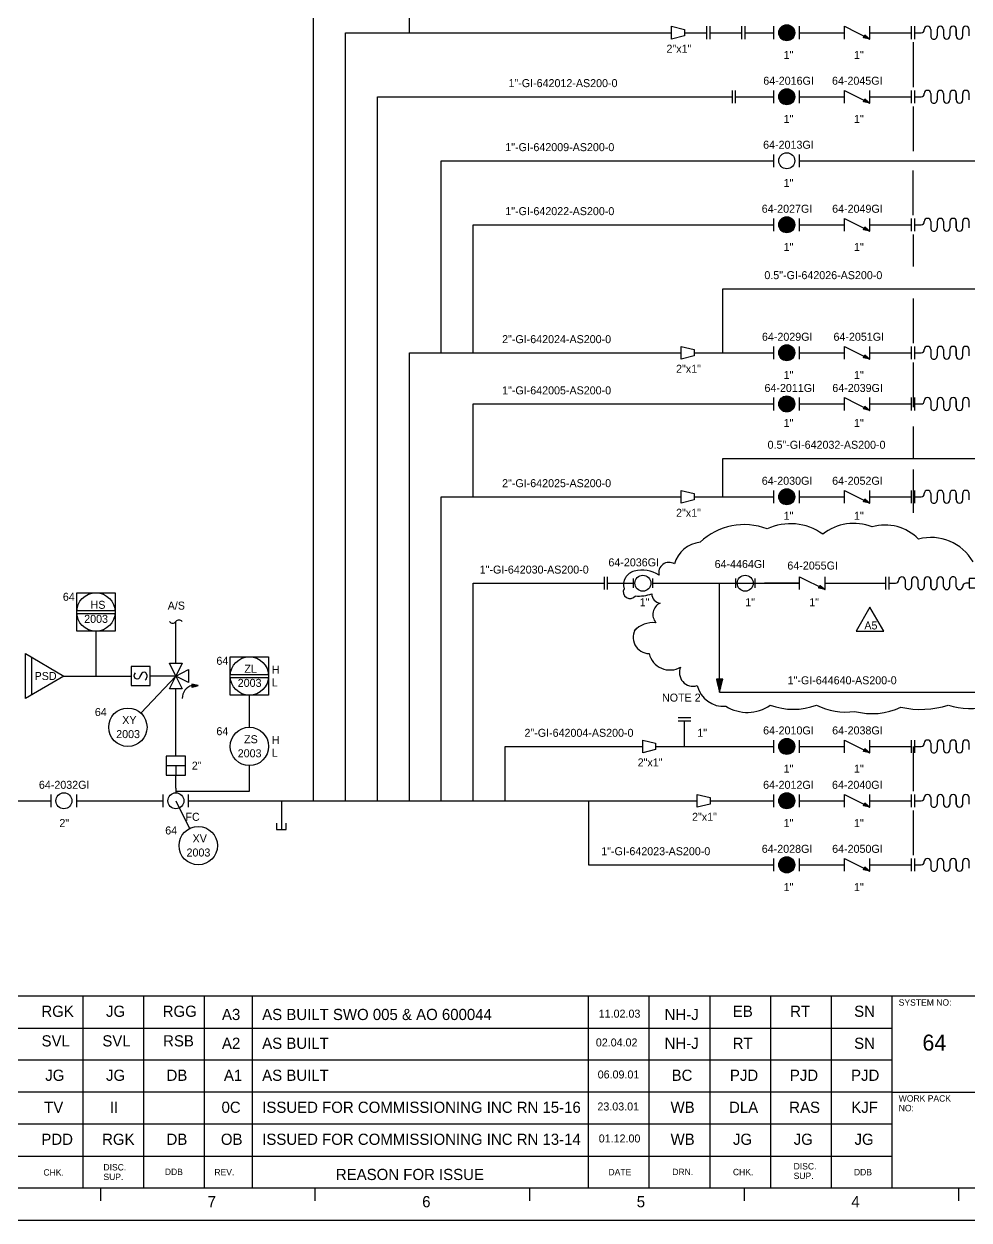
# Model space of a CAD drawing. Extents: x 0 to 840, y 0 to 594.
# Drawn here: x 336.5 to 632, y 0 to 373.8 of the extents above; entities that cross this region are included whole.
import ezdxf

# ---------------------------------------------------------------- set-up
doc = ezdxf.new("R2010")
doc.units = 0
for name, color, linetype in [('01-LIN-025-A', 7, 'Continuous'), ('08-LIN-050-A', 7, 'Continuous'), ('18-LIN-025-SP', 7, 'Continuous'), ('35-TXT-025', 7, 'Continuous'), ('36-TXT-035', 7, 'Continuous'), ('37-TXT-050', 7, 'Continuous'), ('39-TXT-100', 7, 'Continuous'), ('40-', 7, 'Continuous'), ('43-', 7, 'Continuous'), ('45-', 7, 'Continuous'), ('50-REV-035-TRNG', 7, 'Continuous'), ('51-REV-035-CLD', 7, 'Continuous')]:
    doc.layers.add(name, color=color, linetype=linetype)

msp = doc.modelspace()

# ---------------------------------------------------------------- linework, layer by layer
at = {"layer": '01-LIN-025-A'}
for p, q in [((539, 369), (539, 373)), ((539, 373), (543, 372)), ((543, 372), (543, 370)), ((550, 369), (550, 373)), ((551, 369), (551, 373)), ((561, 369), (561, 373)), ((562, 369), (562, 373)), ((571, 369), (571, 373)), ((579, 369), (579, 373)), ((593, 369), (593, 373)), ((593, 373), (601, 369)), ((598.98, 369.43), (599.42, 370.33)), ((599.03, 369.52), (599.38, 370.24)), ((599.07, 369.61), (599.33, 370.15)), ((599.11, 369.7), (599.29, 370.06)), ((599.29, 370.06), (601, 369)), ((599.33, 370.15), (601, 369)), ((599.38, 370.24), (601, 369)), ((599.42, 370.33), (601, 369)), ((601, 369), (601, 373)), ((614, 369), (614, 373)), ((615, 369), (615, 373)), ((615, 371), (616, 371)), ((616, 371), (617, 371)), ((620, 372), (620, 370)), ((622, 372), (622, 370)), ((624, 372), (624, 370)), ((626, 372), (626, 370)), ((628, 370), (628, 372)), ((628, 372), (628, 370)), ((630, 370), (630, 372)), ((632, 370), (632, 372)), ((543, 370), (539, 369)), ((601, 369), (598.98, 369.43)), ((601, 369), (599.03, 369.52)), ((601, 369), (599.07, 369.61)), ((601, 369), (599.11, 369.7)), ((599.2, 369.88), (599.25, 369.97)), ((601, 369), (599.2, 369.88)), ((614.5, 368), (614.5, 354)), ((558, 349), (558, 353)), ((559, 349), (559, 353)), ((571, 349), (571, 353)), ((579, 349), (579, 353)), ((593, 349), (593, 353)), ((593, 353), (601, 349)), ((601, 349), (601, 353)), ((614, 349), (614, 353)), ((615, 349), (615, 353)), ((620, 352), (620, 350)), ((622, 352), (622, 350)), ((624, 352), (624, 350)), ((626, 352), (626, 350)), ((628, 350), (628, 352)), ((628, 352), (628, 350)), ((630, 350), (630, 352)), ((632, 350), (632, 352)), ((598.98, 349.43), (599.42, 350.33)), ((601, 349), (598.98, 349.43)), ((599.03, 349.52), (599.38, 350.24)), ((601, 349), (599.03, 349.52)), ((599.07, 349.61), (599.33, 350.15)), ((601, 349), (599.07, 349.61)), ((599.11, 349.7), (599.29, 350.06)), ((601, 349), (599.11, 349.7)), ((599.2, 349.88), (599.25, 349.97)), ((601, 349), (599.2, 349.88)), ((599.29, 350.06), (601, 349)), ((599.33, 350.15), (601, 349)), ((599.38, 350.24), (601, 349)), ((599.42, 350.33), (601, 349)), ((614.5, 348), (614.5, 334)), ((615, 351), (616, 351)), ((616, 351), (617, 351)), ((571, 329), (571, 333)), ((579, 329), (579, 333)), ((614.5, 314), (614.5, 328)), ((571, 309), (571, 313)), ((579, 309), (579, 313)), ((593, 309), (593, 313)), ((593, 313), (601, 309)), ((598.98, 309.43), (599.42, 310.33)), ((599.03, 309.52), (599.38, 310.24)), ((599.38, 310.24), (601, 309)), ((599.42, 310.33), (601, 309)), ((601, 309), (601, 313)), ((614, 309), (614, 313)), ((615, 309), (615, 313)), ((615, 311), (616, 311)), ((616, 311), (617, 311)), ((620, 312), (620, 310)), ((622, 312), (622, 310)), ((624, 312), (624, 310)), ((626, 312), (626, 310)), ((628, 310), (628, 312)), ((628, 312), (628, 310)), ((630, 310), (630, 312)), ((632, 310), (632, 312)), ((601, 309), (598.98, 309.43)), ((601, 309), (599.03, 309.52)), ((599.07, 309.61), (599.33, 310.15)), ((601, 309), (599.07, 309.61)), ((599.11, 309.7), (599.29, 310.06)), ((601, 309), (599.11, 309.7)), ((599.2, 309.88), (599.25, 309.97)), ((601, 309), (599.2, 309.88)), ((599.29, 310.06), (601, 309)), ((599.33, 310.15), (601, 309)), ((614.5, 308), (614.5, 298)), ((614.5, 288), (614.5, 274)), ((542, 269), (542, 273)), ((542, 273), (546, 272)), ((571, 269), (571, 273)), ((579, 269), (579, 273)), ((593, 269), (593, 273)), ((593, 273), (601, 269)), ((601, 269), (601, 273)), ((614, 269), (614, 273)), ((615, 269), (615, 273)), ((546, 270), (542, 269)), ((546, 272), (546, 270)), ((598.98, 269.43), (599.42, 270.33)), ((601, 269), (598.98, 269.43)), ((599.03, 269.52), (599.38, 270.24)), ((601, 269), (599.03, 269.52)), ((599.07, 269.61), (599.33, 270.15)), ((601, 269), (599.07, 269.61)), ((599.11, 269.7), (599.29, 270.06)), ((601, 269), (599.11, 269.7)), ((599.2, 269.88), (599.25, 269.97)), ((601, 269), (599.2, 269.88)), ((599.29, 270.06), (601, 269)), ((599.33, 270.15), (601, 269)), ((599.38, 270.24), (601, 269)), ((599.42, 270.33), (601, 269)), ((615, 271), (616, 271)), ((616, 271), (617, 271)), ((620, 272), (620, 270)), ((622, 272), (622, 270)), ((624, 272), (624, 270)), ((626, 272), (626, 270)), ((628, 270), (628, 272)), ((628, 272), (628, 270)), ((630, 270), (630, 272)), ((632, 270), (632, 272)), ((614.5, 268), (614.5, 254)), ((571, 253), (571, 257)), ((579, 253), (579, 257)), ((593, 253), (593, 257)), ((593, 257), (601, 253)), ((598.98, 253.43), (599.42, 254.33)), ((599.03, 253.52), (599.38, 254.24)), ((599.38, 254.24), (601, 253)), ((599.42, 254.33), (601, 253)), ((601, 253), (601, 257)), ((614, 253), (614, 257)), ((615, 253), (615, 257)), ((615, 255), (616, 255)), ((616, 255), (617, 255)), ((620, 256), (620, 254)), ((622, 256), (622, 254)), ((624, 256), (624, 254)), ((626, 256), (626, 254)), ((628, 254), (628, 256)), ((628, 256), (628, 254)), ((630, 254), (630, 256)), ((632, 254), (632, 256)), ((601, 253), (598.98, 253.43)), ((601, 253), (599.03, 253.52)), ((599.07, 253.61), (599.33, 254.15)), ((601, 253), (599.07, 253.61)), ((599.11, 253.7), (599.29, 254.06)), ((601, 253), (599.11, 253.7)), ((599.2, 253.88), (599.25, 253.97)), ((601, 253), (599.2, 253.88)), ((599.29, 254.06), (601, 253)), ((599.33, 254.15), (601, 253)), ((614.5, 248), (614.5, 238)), ((614.5, 234.5), (614.5, 221)), ((542, 224), (542, 228)), ((542, 228), (546, 227)), ((571, 224), (571, 228)), ((579, 224), (579, 228)), ((593, 224), (593, 228)), ((593, 228), (601, 224)), ((601, 224), (601, 228)), ((614, 224), (614, 228)), ((615, 224), (615, 228)), ((546, 225), (542, 224)), ((546, 227), (546, 225)), ((598.98, 224.43), (599.42, 225.33)), ((601, 224), (598.98, 224.43)), ((599.03, 224.52), (599.38, 225.24)), ((601, 224), (599.03, 224.52)), ((599.07, 224.61), (599.33, 225.15)), ((601, 224), (599.07, 224.61)), ((599.11, 224.7), (599.29, 225.06)), ((601, 224), (599.11, 224.7)), ((599.2, 224.88), (599.25, 224.97)), ((601, 224), (599.2, 224.88)), ((599.29, 225.06), (601, 224)), ((599.33, 225.15), (601, 224)), ((599.38, 225.24), (601, 224)), ((599.42, 225.33), (601, 224)), ((615, 226), (616, 226)), ((616, 226), (617, 226)), ((620, 227), (620, 225)), ((622, 227), (622, 225)), ((624, 227), (624, 225)), ((626, 227), (626, 225)), ((628, 225), (628, 227)), ((628, 227), (628, 225)), ((630, 225), (630, 227)), ((632, 225), (632, 227)), ((518, 197), (518, 201)), ((519, 197), (519, 201)), ((579, 197), (579, 201)), ((579, 201), (587, 197)), ((584.98, 197.43), (585.42, 198.33)), ((585.03, 197.52), (585.38, 198.24)), ((585.07, 197.61), (585.33, 198.15)), ((585.33, 198.15), (587, 197)), ((585.38, 198.24), (587, 197)), ((585.42, 198.33), (587, 197)), ((587, 197), (587, 201)), ((606, 197), (606, 201)), ((607, 197), (607, 201)), ((607, 199), (608, 199)), ((608, 199), (609, 199)), ((612, 200), (612, 198)), ((614, 200), (614, 198)), ((616, 200), (616, 198)), ((618, 200), (618, 198)), ((620, 198), (620, 200)), ((620, 200), (620, 198)), ((622, 198), (622, 200)), ((624, 198), (624, 200)), ((626, 198), (626, 200)), ((628, 198), (628, 200)), ((632, 199), (631, 199)), ((635, 200.5), (632, 200.5)), ((632, 200.5), (632, 197.5)), ((632, 199), (632, 199)), ((353, 184), (353, 196)), ((353, 196), (365, 196)), ((365, 196), (365, 184)), ((587, 197), (584.98, 197.43)), ((587, 197), (585.03, 197.52)), ((587, 197), (585.07, 197.61)), ((585.11, 197.7), (585.29, 198.06)), ((587, 197), (585.11, 197.7)), ((585.2, 197.88), (585.25, 197.97)), ((587, 197), (585.2, 197.88)), ((585.29, 198.06), (587, 197)), ((632, 197.5), (635, 197.5)), ((353, 190.5), (365, 190.5)), ((353, 189.5), (365, 189.5)), ((365, 184), (353, 184)), ((339, 164.2), (339, 175.8)), ((401, 164), (401, 176)), ((401, 176), (413, 176)), ((413, 176), (413, 164)), ((376, 173), (370, 173)), ((370, 173), (370, 167)), ((376, 167), (376, 173)), ((384, 170), (382, 174)), ((382, 174), (386, 174)), ((386, 174), (384, 170)), ((384, 170), (388, 172)), ((388, 172), (388, 168)), ((371, 170), (371.1, 170.5)), ((371.3, 169.2), (371, 170)), ((371.1, 170.5), (371.4, 171)), ((371.9, 169), (371.3, 169.2)), ((372.3, 169.1), (371.9, 169)), ((372.6, 169.4), (372.3, 169.1)), ((372.7, 169.8), (372.6, 169.4)), ((373.4, 170.9), (372.7, 169.8)), ((384, 170), (373.1, 158.38)), ((373.7, 171.1), (373.4, 170.9)), ((374.1, 171.2), (373.7, 171.1)), ((374.5, 171.1), (374.1, 171.2)), ((374.4, 168.8), (374.7, 169)), ((374.7, 170.9), (374.5, 171.1)), ((375, 170.2), (374.7, 170.9)), ((374.7, 169), (375, 169.8)), ((375, 169.8), (375, 170.2)), ((380, 170), (376, 170)), ((380, 170), (379.9, 170)), ((380, 170), (379.9, 170)), ((384, 170), (380, 170)), ((382, 166), (384, 170)), ((388, 168), (384, 170)), ((384, 170), (386, 166)), ((401, 170.5), (413, 170.5)), ((401, 169.5), (413, 169.5)), ((553.01, 168.96), (554.59, 167.38)), ((553.06, 168.77), (554.57, 167.26)), ((553.1, 168.59), (554.54, 167.15)), ((553.11, 169), (554.62, 167.49)), ((553.15, 168.4), (554.51, 167.04)), ((553.2, 168.21), (554.48, 166.92)), ((553.26, 169), (554.65, 167.6)), ((553.4, 169), (554.68, 167.72)), ((553.54, 169), (554.71, 167.83)), ((553.68, 169), (554.74, 167.94)), ((553.82, 169), (554.76, 168.06)), ((553.96, 169), (554.79, 168.17)), ((554.1, 169), (554.82, 168.28)), ((554.24, 169), (554.85, 168.4)), ((554.39, 169), (554.88, 168.51)), ((554.53, 169), (554.9, 168.62)), ((554.67, 169), (554.93, 168.73)), ((554.81, 169), (554.96, 168.85)), ((554.95, 169), (554.99, 168.96)), ((370, 167), (376, 167)), ((386, 166), (382, 166)), ((389, 167.49), (389.02, 167.5)), ((389, 167.45), (389.07, 167.48)), ((389, 167.41), (389.11, 167.47)), ((389, 167.38), (389.16, 167.46)), ((389, 167.34), (389.21, 167.45)), ((389, 167.31), (389.26, 167.44)), ((389, 167.27), (389.3, 167.42)), ((389, 167.24), (389.35, 167.41)), ((389, 167.2), (389.4, 167.4)), ((389, 167.17), (389.44, 167.39)), ((389, 167.13), (389.49, 167.38)), ((389, 167.1), (389.54, 167.37)), ((389, 167.06), (389.59, 167.35)), ((389, 167.03), (389.63, 167.34)), ((389, 166.99), (389.68, 167.33)), ((389, 166.96), (389.73, 167.32)), ((389, 166.92), (389.77, 167.31)), ((389, 166.88), (389.82, 167.3)), ((389, 166.85), (389.87, 167.28)), ((389, 166.81), (389.91, 167.27)), ((389, 166.78), (389.96, 167.26)), ((389, 166.74), (390.01, 167.25)), ((389, 166.71), (390.06, 167.24)), ((389, 166.67), (390.1, 167.22)), ((389, 166.64), (390.15, 167.21)), ((389, 166.6), (390.2, 167.2)), ((389, 166.57), (390.24, 167.19)), ((389, 166.53), (390.29, 167.18)), ((389.02, 166.5), (390.34, 167.17)), ((389.16, 166.54), (390.39, 167.15)), ((389.3, 166.57), (390.43, 167.14)), ((389.44, 166.61), (390.48, 167.13)), ((389.58, 166.65), (390.53, 167.12)), ((389.73, 166.68), (390.57, 167.11)), ((389.87, 166.72), (390.62, 167.09)), ((390.01, 166.75), (390.67, 167.08)), ((390.15, 166.79), (390.72, 167.07)), ((390.29, 166.82), (390.76, 167.06)), ((390.43, 166.86), (390.81, 167.05)), ((390.57, 166.89), (390.86, 167.03)), ((390.72, 166.93), (390.9, 167.02)), ((390.86, 166.97), (390.95, 167.01)), ((553.24, 168.02), (554.45, 166.81)), ((553.29, 167.83), (554.42, 166.7)), ((553.34, 167.64), (554.4, 166.58)), ((553.39, 167.45), (554.37, 166.47)), ((553.43, 167.26), (554.34, 166.36)), ((553.48, 167.08), (554.31, 166.24)), ((553.53, 166.89), (554.28, 166.13)), ((553.57, 166.7), (554.26, 166.02)), ((553.62, 166.51), (554.23, 165.9)), ((553.67, 166.32), (554.2, 165.79)), ((553.72, 166.13), (554.17, 165.68)), ((553.76, 165.94), (554.14, 165.57)), ((553.81, 165.76), (554.11, 165.45)), ((553.86, 165.57), (554.09, 165.34)), ((553.91, 165.38), (554.06, 165.23)), ((553.95, 165.19), (554.03, 165.11)), ((413, 164), (401, 164)), ((541, 157), (545, 157)), ((541, 156), (545, 156)), ((530, 146), (530, 150)), ((530, 150), (534, 149)), ((571, 146), (571, 150)), ((579, 146), (579, 150)), ((593, 146), (593, 150)), ((593, 150), (601, 146)), ((601, 146), (601, 150)), ((614, 146), (614, 150)), ((615, 146), (615, 150)), ((534, 147), (530, 146)), ((534, 149), (534, 147)), ((598.98, 146.43), (599.42, 147.33)), ((601, 146), (598.98, 146.43)), ((599.03, 146.52), (599.38, 147.24)), ((601, 146), (599.03, 146.52)), ((599.07, 146.61), (599.33, 147.15)), ((601, 146), (599.07, 146.61)), ((599.11, 146.7), (599.29, 147.06)), ((601, 146), (599.11, 146.7)), ((599.2, 146.88), (599.25, 146.97)), ((601, 146), (599.2, 146.88)), ((599.29, 147.06), (601, 146)), ((599.33, 147.15), (601, 146)), ((599.38, 147.24), (601, 146)), ((599.42, 147.33), (601, 146)), ((614.5, 148), (614.5, 134)), ((615, 148), (616, 148)), ((616, 148), (617, 148)), ((620, 149), (620, 147)), ((622, 149), (622, 147)), ((624, 149), (624, 147)), ((626, 149), (626, 147)), ((628, 147), (628, 149)), ((628, 149), (628, 147)), ((630, 147), (630, 149)), ((632, 147), (632, 149)), ((387, 145), (381, 145)), ((381, 145), (381, 139)), ((387, 139), (387, 145)), ((381, 142), (387, 142)), ((381, 139), (387, 139)), ((384, 142), (384, 139)), ((384, 135), (384, 139)), ((384, 135), (384, 135.1)), ((384, 135), (384, 135.1)), ((384, 135), (384, 133.5)), ((345, 129), (345, 133)), ((353, 129), (353, 133)), ((380, 129), (380, 133)), ((384, 131), (388.32, 122.37)), ((388, 129), (388, 133)), ((547, 129), (547, 133)), ((547, 133), (551, 132)), ((551, 132), (551, 130)), ((571, 129), (571, 133)), ((579, 129), (579, 133)), ((593, 129), (593, 133)), ((593, 133), (601, 129)), ((601, 129), (601, 133)), ((614, 129), (614, 133)), ((615, 129), (615, 133)), ((615, 131), (616, 131)), ((616, 131), (617, 131)), ((620, 132), (620, 130)), ((622, 132), (622, 130)), ((624, 132), (624, 130)), ((626, 132), (626, 130)), ((628, 130), (628, 132)), ((628, 132), (628, 130)), ((630, 130), (630, 132)), ((632, 130), (632, 132)), ((551, 130), (547, 129)), ((598.98, 129.43), (599.42, 130.33)), ((601, 129), (598.98, 129.43)), ((599.03, 129.52), (599.38, 130.24)), ((601, 129), (599.03, 129.52)), ((599.07, 129.61), (599.33, 130.15)), ((601, 129), (599.07, 129.61)), ((599.11, 129.7), (599.29, 130.06)), ((601, 129), (599.11, 129.7)), ((599.2, 129.88), (599.25, 129.97)), ((601, 129), (599.2, 129.88)), ((599.29, 130.06), (601, 129)), ((599.33, 130.15), (601, 129)), ((599.38, 130.24), (601, 129)), ((599.42, 130.33), (601, 129)), ((614.5, 128), (614.5, 114)), ((571, 109), (571, 113)), ((579, 109), (579, 113)), ((593, 109), (593, 113)), ((593, 113), (601, 109)), ((601, 109), (601, 113)), ((614, 109), (614, 113)), ((615, 109), (615, 113)), ((598.98, 109.43), (599.42, 110.33)), ((601, 109), (598.98, 109.43)), ((599.03, 109.52), (599.38, 110.24)), ((601, 109), (599.03, 109.52)), ((599.07, 109.61), (599.33, 110.15)), ((601, 109), (599.07, 109.61)), ((599.11, 109.7), (599.29, 110.06)), ((601, 109), (599.11, 109.7)), ((599.2, 109.88), (599.25, 109.97)), ((601, 109), (599.2, 109.88)), ((599.29, 110.06), (601, 109)), ((599.33, 110.15), (601, 109)), ((599.38, 110.24), (601, 109)), ((599.42, 110.33), (601, 109)), ((615, 111), (616, 111)), ((616, 111), (617, 111)), ((620, 112), (620, 110)), ((622, 112), (622, 110)), ((624, 112), (624, 110)), ((626, 112), (626, 110)), ((628, 110), (628, 112)), ((628, 112), (628, 110)), ((630, 110), (630, 112)), ((632, 110), (632, 112))]:
    msp.add_line(p, q, dxfattribs=at)
for points in [[(527, 200.5), (527, 197.5)], [(533, 200.5), (533, 197.5)], [(559, 200.5), (559, 197.5)], [(565, 200.5), (565, 197.5)], [(337, 177), (349, 170), (337, 163), (337, 177)], [(554, 165), (555, 169), (553, 169), (554, 165)], [(391, 167), (389, 167.5), (389, 166.5), (391, 167)], [(384, 134), (407, 134), (407, 142)], [(415.5, 124), (415.5, 122), (418.5, 122), (418.5, 124)]]:
    msp.add_lwpolyline(points, dxfattribs=at)
for centre, radius in [((575, 371), 2.5), ((575, 371), 2.4), ((575, 371), 2.2), ((575, 371), 2), ((575, 371), 1.8), ((575, 371), 1.6), ((575, 371), 1.4), ((575, 371), 1.2), ((575, 371), 1), ((575, 371), 0.8), ((575, 371), 0.6), ((575, 371), 0.4), ((575, 371), 0.2), ((575, 351), 2.5), ((575, 351), 2.4), ((575, 351), 2.2), ((575, 351), 2), ((575, 351), 1.8), ((575, 351), 1.6), ((575, 351), 1.4), ((575, 351), 1.2), ((575, 351), 1), ((575, 351), 0.8), ((575, 351), 0.6), ((575, 351), 0.4), ((575, 351), 0.2), ((575, 331), 2.5), ((575, 311), 2.5), ((575, 311), 2.4), ((575, 311), 2.2), ((575, 311), 2), ((575, 311), 1.8), ((575, 311), 1.6), ((575, 311), 1.4), ((575, 311), 1.2), ((575, 311), 1), ((575, 311), 0.8), ((575, 311), 0.6), ((575, 311), 0.4), ((575, 311), 0.2), ((575, 271), 2.5), ((575, 271), 2.4), ((575, 271), 2.2), ((575, 271), 2), ((575, 271), 1.8), ((575, 271), 1.6), ((575, 271), 1.4), ((575, 271), 1.2), ((575, 271), 1), ((575, 271), 0.8), ((575, 271), 0.6), ((575, 271), 0.4), ((575, 271), 0.2), ((575, 255), 2.5), ((575, 255), 2.4), ((575, 255), 2.2), ((575, 255), 2), ((575, 255), 1.8), ((575, 255), 1.6), ((575, 255), 1.4), ((575, 255), 1.2), ((575, 255), 1), ((575, 255), 0.8), ((575, 255), 0.6), ((575, 255), 0.4), ((575, 255), 0.2), ((575, 226), 2.5), ((575, 226), 2.4), ((575, 226), 2.2), ((575, 226), 2), ((575, 226), 1.8), ((575, 226), 1.6), ((575, 226), 1.4), ((575, 226), 1.2), ((575, 226), 1), ((575, 226), 0.8), ((575, 226), 0.6), ((575, 226), 0.4), ((575, 226), 0.2), ((530, 199), 2.5), ((562, 199), 2.5), ((359, 190), 6), ((407, 170), 6), ((369, 154), 6), ((407, 148), 6), ((575, 148), 2.5), ((575, 148), 2.4), ((575, 148), 2.2), ((575, 148), 2), ((575, 148), 1.8), ((575, 148), 1.6), ((575, 148), 1.4), ((575, 148), 1.2), ((575, 148), 1), ((575, 148), 0.8), ((575, 148), 0.6), ((575, 148), 0.4), ((575, 148), 0.2), ((349, 131), 2.5), ((384, 131), 2.5), ((575, 131), 2.5), ((575, 131), 2.4), ((575, 131), 2.2), ((575, 131), 2), ((575, 131), 1.8), ((575, 131), 1.6), ((575, 131), 1.4), ((575, 131), 1.2), ((575, 131), 1), ((575, 131), 0.8), ((575, 131), 0.6), ((575, 131), 0.4), ((575, 131), 0.2), ((391, 117), 6), ((575, 111), 2.5), ((575, 111), 2.4), ((575, 111), 2.2), ((575, 111), 2), ((575, 111), 1.8), ((575, 111), 1.6), ((575, 111), 1.4), ((575, 111), 1.2), ((575, 111), 1), ((575, 111), 0.8), ((575, 111), 0.6), ((575, 111), 0.4), ((575, 111), 0.2)]:
    msp.add_circle(centre, radius, dxfattribs=at)
for centre, radius, start, end in [((617, 372), 1, 269.9852, 0.0593), ((619, 372), 1, 0, 180), ((623, 372), 1, 0.0396, 180), ((627, 372), 1, 0, 180), ((631, 372), 1, 0, 180), ((621, 370), 1, 180, 0.0396), ((625, 370), 1, 180, 0), ((629, 370), 1, 180, 0), ((617, 352), 1, 269.9852, 0.0593), ((619, 352), 1, 0, 180), ((623, 352), 1, 0.0396, 180), ((627, 352), 1, 0, 180), ((631, 352), 1, 0, 180), ((621, 350), 1, 180, 0.0396), ((625, 350), 1, 180, 0), ((629, 350), 1, 180, 0), ((617, 312), 1, 269.9852, 0.0593), ((619, 312), 1, 0, 180), ((623, 312), 1, 0.0396, 180), ((627, 312), 1, 0, 180), ((631, 312), 1, 0, 180), ((621, 310), 1, 180, 0.0396), ((625, 310), 1, 180, 0), ((629, 310), 1, 180, 0), ((619, 272), 1, 0, 180), ((623, 272), 1, 0.0396, 180), ((627, 272), 1, 0, 180), ((631, 272), 1, 0, 180), ((617, 272), 1, 269.9852, 0.0593), ((621, 270), 1, 180, 0.0396), ((625, 270), 1, 180, 0), ((629, 270), 1, 180, 0), ((617, 256), 1, 269.9852, 0.0593), ((619, 256), 1, 0, 180), ((623, 256), 1, 0.0396, 180), ((627, 256), 1, 0, 180), ((631, 256), 1, 0, 180), ((621, 254), 1, 180, 0.0396), ((625, 254), 1, 180, 0), ((629, 254), 1, 180, 0), ((619, 227), 1, 0, 180), ((623, 227), 1, 0.0396, 180), ((627, 227), 1, 0, 180), ((631, 227), 1, 0, 180), ((617, 227), 1, 269.9852, 0.0593), ((621, 225), 1, 180, 0.0396), ((625, 225), 1, 180, 0), ((629, 225), 1, 180, 0), ((609, 200), 1, 269.9852, 0.0593), ((611, 200), 1, 0, 180), ((615, 200), 1, 0.0396, 180), ((619, 200), 1, 0, 180), ((623, 200), 1, 0, 180), ((627, 200), 1, 0, 180.0396), ((631, 198), 1, 89.9852, 180.0593), ((613, 198), 1, 180, 0.0396), ((617, 198), 1, 180, 0), ((621, 198), 1, 180, 0), ((625, 198), 1, 180.0396, 0), ((629, 198), 1, 180, 0), ((383, 187.75), 1.25, 216.8699, 323.1301), ((385, 186.25), 1.25, 36.8699, 143.1301), ((390, 163.13), 4, 104.4276, 181.8302), ((619, 149), 1, 0, 180), ((623, 149), 1, 0.0396, 180), ((627, 149), 1, 0, 180), ((631, 149), 1, 0, 180), ((617, 149), 1, 269.9852, 0.0593), ((621, 147), 1, 180, 0.0396), ((625, 147), 1, 180, 0), ((629, 147), 1, 180, 0), ((617, 132), 1, 269.9852, 0.0593), ((619, 132), 1, 0, 180), ((623, 132), 1, 0.0396, 180), ((627, 132), 1, 0, 180), ((631, 132), 1, 0, 180), ((621, 130), 1, 180, 0.0396), ((625, 130), 1, 180, 0), ((629, 130), 1, 180, 0), ((619, 112), 1, 0, 180), ((623, 112), 1, 0.0396, 180), ((627, 112), 1, 0, 180), ((631, 112), 1, 0, 180), ((617, 112), 1, 269.9852, 0.0593), ((621, 110), 1, 180, 0.0396), ((625, 110), 1, 180, 0), ((629, 110), 1, 180, 0)]:
    msp.add_arc(centre, radius, start, end, dxfattribs=at)
at = {"layer": '08-LIN-050-A'}
for p, q in [((457, 371), (539, 371)), ((543, 371), (550, 371)), ((551, 371), (561, 371)), ((562, 371), (571, 371)), ((579, 371), (593, 371)), ((601, 371), (614, 371)), ((559, 351), (571, 351)), ((579, 351), (593, 351)), ((601, 351), (614, 351)), ((579, 331), (640, 331)), ((579, 311), (593, 311)), ((601, 311), (614, 311)), ((467, 271), (477, 271)), ((477, 271), (542, 271)), ((546, 271), (555, 271)), ((555, 271), (571, 271)), ((579, 271), (593, 271)), ((601, 271), (614, 271)), ((579, 255), (593, 255)), ((601, 255), (614, 255)), ((477, 226), (542, 226)), ((546, 226), (555, 226)), ((555, 226), (571, 226)), ((579, 226), (593, 226)), ((601, 226), (614, 226)), ((519, 199), (527, 199)), ((533, 199), (579, 199)), ((554, 165), (554, 199)), ((579, 199), (568, 199)), ((587, 199), (606, 199)), ((587, 199), (587, 199)), ((554, 165), (693.19, 165)), ((543, 148), (543, 156)), ((534, 148), (543, 148)), ((543, 148), (571, 148)), ((579, 148), (593, 148)), ((601, 148), (614, 148)), ((328, 131), (345, 131)), ((353, 131), (380, 131)), ((388, 131), (417, 131)), ((417, 131), (427, 131)), ((417, 131), (417, 122)), ((427, 131), (437, 131)), ((437, 131), (447, 131)), ((447, 131), (457, 131)), ((457, 131), (467, 131)), ((467, 131), (477, 131)), ((477, 131), (487, 131)), ((487, 131), (513, 131)), ((513, 131), (547, 131)), ((551, 131), (571, 131)), ((579, 131), (593, 131)), ((601, 131), (614, 131)), ((579, 111), (593, 111)), ((601, 111), (614, 111))]:
    msp.add_line(p, q, dxfattribs=at)
for points in [[(427, 131), (427, 411), (447, 411)], [(457, 371), (457, 391), (558, 391)], [(437, 131), (437, 371), (457, 371)], [(447, 131), (447, 351), (558, 351)], [(467, 271), (467, 331), (571, 331)], [(477, 271), (477, 311), (571, 311)], [(555, 271), (555, 291), (640, 291)], [(457, 131), (457, 271), (467, 271)], [(477, 226), (477, 255), (571, 255)], [(555, 226), (555, 238), (640, 238)], [(467, 131), (467, 226), (477, 226)], [(477, 131), (477, 199), (518, 199)], [(487, 131), (487, 148), (530, 148)], [(513, 131), (513, 111), (571, 111)]]:
    msp.add_lwpolyline(points, dxfattribs=at)
at = {"layer": '18-LIN-025-SP'}
for p, q in [((384, 174), (384, 187)), ((359, 184), (359, 170)), ((349, 170), (370, 170)), ((384, 145), (384, 166)), ((407, 154), (407, 164))]:
    msp.add_line(p, q, dxfattribs=at)
at = {"layer": '43-'}
msp.add_line((25, 60), (608, 60), dxfattribs=at)
msp.add_lwpolyline([(0, 594), (0, 0), (840, 0), (840, 594)], close=True, dxfattribs=at)
for points in [[(355, 10), (355, 70)], [(374, 10), (374, 70)], [(408, 10), (408, 70)], [(513, 10), (513, 70)], [(532, 10), (532, 70)], [(551, 10), (551, 70)], [(570, 10), (570, 70)], [(589, 10), (589, 70)], [(608, 50), (25, 50)], [(608, 40), (25, 40)], [(608, 30), (25, 30)], [(360.4, 10), (360.4, 6)], [(427.48, 10), (427.48, 6)], [(494.56, 10), (494.56, 6)], [(561.64, 10), (561.64, 6)], [(628.72, 10), (628.72, 6)]]:
    msp.add_lwpolyline(points, dxfattribs=at)
at = {"layer": '45-'}
for p, q in [((830, 70), (25, 70)), ((25, 20), (608, 20))]:
    msp.add_line(p, q, dxfattribs=at)
msp.add_lwpolyline([(25, 585), (830, 585), (830, 10), (25, 10)], close=True, dxfattribs=at)
for points in [[(393, 10), (393, 70)], [(608, 10), (608, 70)], [(608, 40), (712, 40)]]:
    msp.add_lwpolyline(points, dxfattribs=at)
at = {"layer": '50-REV-035-TRNG'}
msp.add_lwpolyline([(601, 191.5), (596.67, 184), (605.33, 184)], close=True, dxfattribs=at)
at = {"layer": '51-REV-035-CLD'}
for centre, radius, start, end in [((561.67, 197.49), 19.82, 68.7507, 133.8789), ((576.18, 200.36), 17.23, 54.269, 115.1462), ((595.94, 201.96), 15.73, 68.5438, 128.0578), ((605.74, 202.7), 14.48, 43.8812, 106.2433), ((620.13, 198.18), 15.09, 29.6971, 105.1988), ((548.83, 202.54), 9.28, 95.5313, 164.5542), ((528.33, 198.49), 4.38, 103.1409, 195.9502), ((529.88, 194.22), 8.91, 54.469, 106.5982), ((538.16, 202.3), 3.21, 57.5393, 194.9925), ((525.99, 196.32), 2.11, 152.714, 322.3206), ((528.62, 208.22), 13.23, 265.8133, 288.4429), ((535.79, 195.73), 2.99, 181.2009, 262.041), ((537.04, 189.23), 3.91, 115.109, 221.1239), ((532, 182), 5, 143.1301, 270), ((533.27, 178.67), 8.03, 84.0933, 137.6324), ((538.44, 178.48), 6.61, 192.9753, 300.7691), ((545.69, 171.06), 4.25, 155.6996, 287.5423), ((555.21, 169.01), 8.48, 193.6594, 275.2413), ((562.66, 171.14), 12.51, 237.7233, 304.9423), ((577.07, 180.6), 21, 249.8206, 290.1794), ((593.32, 178.77), 20.03, 243.2521, 278.3178), ((616.91, 188.06), 28.49, 257.4156, 287.5657), ((632.33, 181.68), 21.88, 251.8547, 285.2064), ((601.68, 179.69), 21.44, 255.2581, 294.9056)]:
    msp.add_arc(centre, radius, start, end, dxfattribs=at)

# ---------------------------------------------------------------- texts
at = {"layer": '35-TXT-025'}
for s, p in [('2"x1"', (537.39, 364.75)), ('1"', (574.02, 362.8)), ('1"', (596.02, 362.8)), ('1"-GI-642012-AS200-0', (488, 354)), ('64-2016GI', (567.66, 354.75)), ('64-2045GI', (589.14, 354.75)), ('1"', (574.02, 342.8)), ('1"', (596.02, 342.8)), ('1"-GI-642009-AS200-0', (487, 334)), ('64-2013GI', (567.61, 334.75)), ('1"', (574.02, 322.8)), ('1"-GI-642022-AS200-0', (487, 314)), ('64-2027GI', (567.17, 314.75)), ('64-2049GI', (589.19, 314.75)), ('1"', (574.02, 302.8)), ('1"', (596.02, 302.8)), ('0.5"-GI-642026-AS200-0', (568, 294)), ('64-2029GI', (567.24, 274.75)), ('64-2051GI', (589.61, 274.75)), ('2"-GI-642024-AS200-0', (486, 274)), ('2"x1"', (540.39, 264.75)), ('1"', (574.02, 262.8)), ('1"', (596.02, 262.8)), ('1"-GI-642005-AS200-0', (486, 258)), ('64-2011GI', (568.04, 258.75)), ('64-2039GI', (589.24, 258.75)), ('1"', (574.02, 247.8)), ('1"', (596.02, 247.8)), ('0.5"-GI-642032-AS200-0', (569, 241)), ('64-2030GI', (567.19, 229.75)), ('64-2052GI', (589.19, 229.75)), ('2"-GI-642025-AS200-0', (486, 229)), ('2"x1"', (540.39, 219.75)), ('1"', (574.02, 218.8)), ('1"', (596.02, 218.8)), ('64-2036GI', (519.24, 204.26)), ('64-4464GI', (552.44, 203.74)), ('64-2055GI', (575.19, 203.26)), ('1"-GI-642030-AS200-0', (479, 202)), ('64', (348.68, 193.5)), ('HS', (357.34, 191)), ('A/S', (381.46, 190.75)), ('1"', (529.02, 191.8)), ('1"', (562.02, 191.8)), ('1"', (582.02, 191.8)), ('2003', (355.35, 186.6)), ('64', (396.68, 173.5)), ('ZL', (405.43, 171)), ('H', (414, 170.75)), ('PSD', (339.85, 168.75)), ('2003', (403.35, 166.6)), ('L', (414, 166.75)), ('1"-GI-644640-AS200-0', (575.28, 167.41)), ('NOTE 2', (536, 162)), ('64', (358.68, 157.5)), ('XY', (367.24, 155)), ('64', (396.68, 151.5)), ('2"-GI-642004-AS200-0', (493, 151)), ('1"', (547.03, 151)), ('64-2010GI', (567.61, 151.75)), ('64-2038GI', (589.19, 151.75)), ('2003', (365.35, 150.6)), ('ZS', (405.34, 149)), ('H', (414, 148.75)), ('2003', (403.35, 144.6)), ('L', (414, 144.75)), ('2"', (389, 140.75)), ('2"x1"', (528.39, 141.75)), ('1"', (574.02, 139.8)), ('1"', (596.02, 139.8)), ('64-2032GI', (341.19, 134.75)), ('64-2012GI', (567.61, 134.75)), ('64-2040GI', (589.14, 134.75)), ('FC', (387, 124.75)), ('2"x1"', (545.39, 124.75)), ('2"', (347.59, 122.8)), ('1"', (574.02, 122.8)), ('1"', (596.02, 122.8)), ('64', (380.68, 120.5)), ('XV', (389.24, 118)), ('2003', (387.35, 113.6)), ('1"-GI-642023-AS200-0', (517, 114)), ('64-2028GI', (567.19, 114.75)), ('64-2050GI', (589.19, 114.75)), ('1"', (574.02, 102.8)), ('1"', (596.02, 102.8)), ('11.02.03', (516.21, 63.25)), ('02.04.02', (515.31, 54.25)), ('06.09.01', (515.89, 44.25)), ('23.03.01', (515.8, 34.25)), ('01.12.00', (516.22, 24.25))]:
    msp.add_text(s, height=2.5, dxfattribs=at).set_placement(p)
at = {"layer": '36-TXT-035'}
for s, p in [('RGK', (341.95, 63.5)), ('JG', (362.17, 63.5)), ('RGG', (379.89, 63.5)), ('A3', (398.42, 62.5)), ('AS BUILT SWO 005 & AO 600044', (411, 62.5)), ('NH-J', (536.8, 62.5)), ('EB', (558.13, 63.5)), ('RT', (576.07, 63.5)), ('SN', (596.07, 63.5)), ('SVL', (342.02, 54.25)), ('SVL', (361.02, 54.25)), ('RSB', (380.02, 54.25)), ('A2', (398.42, 53.5)), ('AS BUILT', (411, 53.5)), ('NH-J', (536.8, 53.5)), ('RT', (558.07, 53.5)), ('SN', (596.07, 53.5)), ('JG', (343.17, 43.5)), ('JG', (362.17, 43.5)), ('DB', (381.09, 43.5)), ('A1', (399.03, 43.5)), ('AS BUILT', (411, 43.5)), ('BC', (539, 43.5)), ('PJD', (557.23, 43.5)), ('PJD', (575.96, 43.5)), ('PJD', (595.11, 43.5)), ('TV', (342.83, 33.5)), ('II', (363.38, 33.5)), ('0C', (398.29, 33.5)), ('ISSUED FOR COMMISSIONING INC RN 15-16', (411, 33.5)), ('WB', (538.67, 33.5)), ('DLA', (556.96, 33.5)), ('RAS', (575.76, 33.5)), ('KJF', (595.17, 33.5)), ('PDD', (341.96, 23.5)), ('RGK', (360.95, 23.5)), ('DB', (381.09, 23.5)), ('OB', (398.08, 23.5)), ('ISSUED FOR COMMISSIONING INC RN 13-14', (411, 23.5)), ('WB', (538.67, 23.5)), ('JG', (558.17, 23.5)), ('JG', (577.17, 23.5)), ('JG', (596.17, 23.5))]:
    msp.add_text(s, height=3.5, dxfattribs=at).set_placement(p)
at = {"layer": '37-TXT-050'}
msp.add_text('64', height=5, dxfattribs=at).set_placement((617.42, 52.95))
at = {"layer": '39-TXT-100'}
for s, p in [('SYSTEM NO:', (610, 67)), ('WORK PACK', (610, 37)), ('NO:', (610, 34)), ('CHK.', (342.6, 13.89)), ('DISC.', (361.36, 15.5)), ('DDB', (380.56, 14.07)), ('REV.', (396.05, 13.96)), ('DATE', (519.26, 13.98)), ('DRN.', (539.22, 14.04)), ('CHK.', (558.17, 14.01)), ('DISC.', (577.15, 15.81)), ('DDB', (596, 14)), ('SUP.', (361.36, 12.5)), ('SUP.', (577.15, 12.81))]:
    msp.add_text(s, height=2, dxfattribs=at).set_placement(p)
at = {"layer": '40-'}
for s, p in [('REASON FOR ISSUE', (434.03, 12.51)), ('7', (393.94, 4)), ('6', (461.02, 4)), ('5', (528.1, 4)), ('4', (595.18, 4))]:
    msp.add_text(s, height=3.5, dxfattribs=at).set_placement(p)
at = {"layer": '50-REV-035-TRNG'}
msp.add_text('A5', height=2.5, dxfattribs=at).set_placement((599.25, 184.55))

doc.saveas('drawing.dxf')
